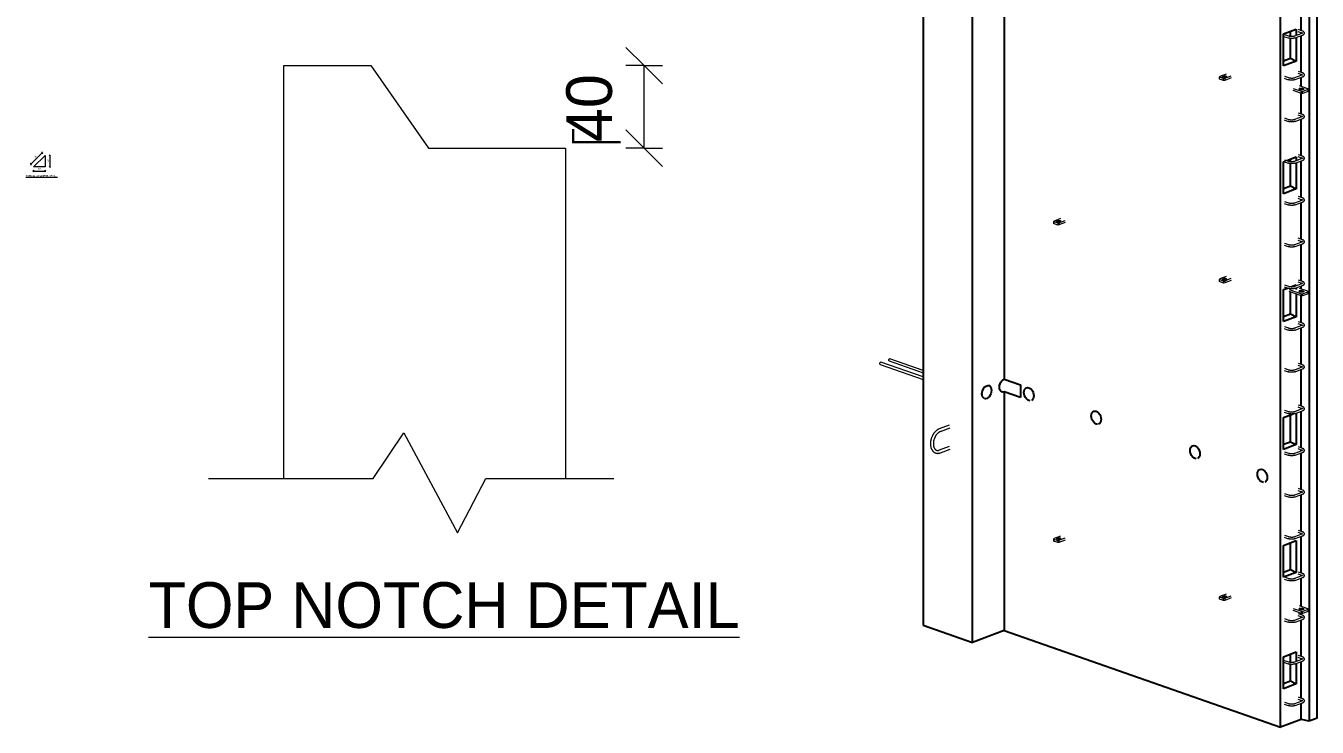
# Model space of a CAD drawing. Header units: millimetres. Extents: x 15006 to 36832, y -1993 to 19978.
# Drawn here: x 31183 to 36832, y 674 to 3739 of the extents above; entities that cross this region are included whole.
import ezdxf

# ---------------------------------------------------------------- set-up
doc = ezdxf.new("R2010")
doc.units = ezdxf.units.MM
for name, color, linetype, lineweight in [('A-ANNO-DIMS', 211, 'Continuous', 9), ('A-ANNO-DIMS-3', 211, 'Continuous', 9), ('A-ANNO-DIMS-80', 211, 'Continuous', 9), ('A-DETL-THIN', 151, 'Continuous', 18), ('A-GENM', 13, 'Continuous', 18), ('A-WALL', 113, 'Continuous', 25), ('G-ANNO-TEXT', 231, 'Continuous', 9), ('S-RBAR', 171, 'Continuous', 18)]:
    doc.layers.add(name, color=color, linetype=linetype, lineweight=lineweight)
doc.styles.add('Arial_3', font='arial.ttf', dxfattribs={"height": 7.5})
doc.styles.add('Nirmala UI Semilight_3', font='NirmalaS.ttf', dxfattribs={"height": 7.5})
doc.styles.add('Nirmala UI Semilight_4', font='NirmalaS.ttf', dxfattribs={"height": 200})
doc.styles.add('Nirmala UI Semilight_5', font='NirmalaS.ttf', dxfattribs={"height": 200})
doc.dimstyles.new('Arrow_Filled_-_2_5_NI_UI_6', dxfattribs={"dimscale": 304.8, "dimtxt": 7.85523, "dimasz": 0.019685, "dimexe": 0.009843, "dimexo": 0.0625, "dimgap": 0.009843, "dimtad": 1, "dimdec": 0, "dimzin": 0, "dimdsep": 46, "dimtxsty": 'Nirmala UI Semilight_3', "dimblk1": 'OBLIQUE', "dimblk2": 'OBLIQUE', "dimsah": 1, "dimcen": 0.09, "dimazin": 0, "dimtfac": 1, "dimtdec": 4, "dimtix": 1, "dimtmove": 0, "dimatfit": 3, "dimfxl": 0.009843, "dimfxlon": 1, "dimtvp": 1, "dimtolj": 1, "dimtzin": 0, "dimarcsym": 2})
doc.dimstyles.new('Arrow_Filled_-_2_5_NI_UI_8', dxfattribs={"dimscale": 304.8, "dimtxt": 209.472789, "dimasz": 0.524934, "dimexe": 0.262467, "dimexo": 0.0625, "dimgap": 0.262467, "dimtad": 1, "dimdec": 0, "dimzin": 0, "dimdsep": 46, "dimtxsty": 'Nirmala UI Semilight_4', "dimblk1": 'OBLIQUE', "dimblk2": 'OBLIQUE', "dimsah": 1, "dimcen": 0.09, "dimazin": 0, "dimtfac": 1, "dimtdec": 4, "dimtix": 1, "dimtmove": 0, "dimatfit": 3, "dimfxl": 0.262467, "dimfxlon": 1, "dimtvp": 1, "dimtolj": 1, "dimtzin": 0, "dimarcsym": 2})

# ---------------------------------------------------------------- blocks, each defined once
blk = doc.blocks.new('Rebar Bar - Part 3166313199-431004-3D Ortho')
at = {"layer": 'S-RBAR'}
for p, q in [((20303.4, 5357.1), (20321.1, 5350.9)), ((20323.7, 5358.4), (20306, 5364.6))]:
    blk.add_line(p, q, dxfattribs=at)
blk = doc.blocks.new('Rebar Bar - Part 2227165887-431004-3D Ortho')
at = {"layer": 'S-RBAR'}
for points in [[(20324.6, 5348.9, 0), (20324.6, 5349, 0), (20324.5, 5349.1, 0), (20324.4, 5349.2, 0), (20324.3, 5349.3, 0), (20324.1, 5349.4, 0), (20323.9, 5349.6, 0), (20323.6, 5349.7, 0), (20323.3, 5349.9, 0), (20323, 5350.1, 0), (20322.6, 5350.3, 0), (20322.2, 5350.4, 0), (20321.8, 5350.6, 0), (20321.4, 5350.8, 0), (20321.1, 5350.9, 0)], [(20324.7, 5349.9, 0), (20324.6, 5349.9, 0), (20324.6, 5349.9, 0), (20324.5, 5349.8, 0), (20324.4, 5349.7, 0), (20324.3, 5349.5, 0), (20324.1, 5349.4, 0), (20323.9, 5349.3, 0), (20323.6, 5349.1, 0), (20323.3, 5348.9, 0), (20323, 5348.7, 0), (20322.6, 5348.6, 0), (20322.2, 5348.4, 0), (20321.8, 5348.2, 0), (20321.5, 5348.1, 0)], [(20324.4, 5340.6, 0), (20325, 5340.9, 0), (20325.6, 5341.2, 0), (20326.3, 5341.4, 0), (20326.8, 5341.7, 0), (20327.4, 5342, 0), (20328, 5342.4, 0), (20328.5, 5342.7, 0), (20329, 5343.1, 0), (20329.5, 5343.5, 0), (20330, 5343.9, 0), (20330.4, 5344.4, 0), (20330.8, 5344.9, 0), (20331.2, 5345.4, 0), (20331.6, 5345.9, 0), (20331.9, 5346.5, 0), (20332.2, 5347.2, 0), (20332.4, 5347.9, 0), (20332.5, 5348.6, 0), (20332.5, 5349.3, 0), (20332.5, 5350, 0), (20332.4, 5350.8, 0), (20332.2, 5351.4, 0), (20332, 5352.1, 0), (20331.7, 5352.7, 0), (20331.3, 5353.3, 0), (20331, 5353.8, 0), (20330.5, 5354.3, 0), (20330.1, 5354.8, 0), (20329.6, 5355.2, 0), (20329.2, 5355.6, 0), (20328.6, 5356, 0), (20328.1, 5356.4, 0), (20327.6, 5356.7, 0), (20327, 5357, 0), (20326.4, 5357.3, 0), (20325.8, 5357.6, 0), (20325.2, 5357.9, 0), (20324.6, 5358.1, 0), (20323.9, 5358.4, 0), (20323.7, 5358.4, 0)]]:
    blk.add_polyline3d(points, dxfattribs=at)
blk = doc.blocks.new('Rebar Bar - Part 981547073-431004-3D Ortho')
at = {"layer": 'S-RBAR'}
for p, q in [((20321.5, 5348.1), (20289.7, 5336.1)), ((20292.5, 5328.6), (20324.4, 5340.6))]:
    blk.add_line(p, q, dxfattribs=at)
blk = doc.blocks.new('Rebar Bar - Part 2227165887-V4-3D Ortho')
at = {"layer": 'S-RBAR'}
for points in [[(20292.5, 5328.6, 0), (20291.8, 5328.4, 0), (20291.1, 5328.1, 0), (20290.5, 5327.9, 0), (20289.7, 5327.7, 0), (20289, 5327.5, 0), (20288.3, 5327.3, 0), (20287.5, 5327.2, 0), (20286.7, 5327, 0), (20286, 5326.9, 0), (20285.2, 5326.7, 0), (20284.3, 5326.6, 0), (20283.5, 5326.5, 0), (20282.7, 5326.4, 0), (20281.9, 5326.3, 0), (20281, 5326.3, 0), (20280.2, 5326.2, 0), (20279.3, 5326.2, 0), (20278.5, 5326.1, 0), (20277.6, 5326.1, 0), (20276.8, 5326.1, 0), (20275.9, 5326.1, 0), (20275.1, 5326.1, 0), (20274.2, 5326.2, 0), (20273.3, 5326.2, 0), (20272.5, 5326.3, 0), (20271.7, 5326.3, 0), (20270.8, 5326.4, 0), (20270, 5326.5, 0), (20269.2, 5326.6, 0), (20268.4, 5326.7, 0), (20267.6, 5326.8, 0), (20266.8, 5327, 0), (20266, 5327.1, 0), (20265.2, 5327.3, 0), (20264.5, 5327.5, 0), (20263.8, 5327.7, 0), (20263, 5327.9, 0), (20262.3, 5328.1, 0), (20261.7, 5328.3, 0), (20261.5, 5328.4, 0)], [(20289.7, 5336.1, 0), (20289.2, 5335.9, 0), (20288.7, 5335.7, 0), (20288.2, 5335.6, 0), (20287.6, 5335.4, 0), (20287.1, 5335.3, 0), (20286.5, 5335.1, 0), (20285.9, 5335, 0), (20285.2, 5334.9, 0), (20284.6, 5334.8, 0), (20283.9, 5334.6, 0), (20283.2, 5334.5, 0), (20282.6, 5334.5, 0), (20281.9, 5334.4, 0), (20281.1, 5334.3, 0), (20280.4, 5334.2, 0), (20279.7, 5334.2, 0), (20279, 5334.2, 0), (20278.2, 5334.1, 0), (20277.5, 5334.1, 0), (20276.8, 5334.1, 0), (20276, 5334.1, 0), (20275.3, 5334.1, 0), (20274.5, 5334.1, 0), (20273.8, 5334.2, 0), (20273.1, 5334.2, 0), (20272.3, 5334.3, 0), (20271.6, 5334.4, 0), (20270.9, 5334.4, 0), (20270.2, 5334.5, 0), (20269.6, 5334.6, 0), (20268.9, 5334.7, 0), (20268.2, 5334.8, 0), (20267.6, 5335, 0), (20267, 5335.1, 0), (20266.4, 5335.2, 0), (20265.8, 5335.4, 0), (20265.3, 5335.5, 0), (20264.7, 5335.7, 0), (20264.2, 5335.9, 0), (20264.1, 5335.9, 0)]]:
    blk.add_polyline3d(points, dxfattribs=at)
blk = doc.blocks.new('Rebar Bar - Part 3131074535-V6-3D Ortho')
at = {"layer": 'S-RBAR'}
for p, q in [((20264.1, 4788.6), (20241.6, 4796.5)), ((20241.6, 4788), (20261.5, 4781.1))]:
    blk.add_line(p, q, dxfattribs=at)
blk = doc.blocks.new('Rebar Bar - Part 3131074535-V8-3D Ortho')
at = {"layer": 'S-RBAR'}
for p, q in [((20243.8, 3510.3), (20261.5, 3504.1)), ((20264.1, 3511.7), (20246.5, 3517.8))]:
    blk.add_line(p, q, dxfattribs=at)
blk = doc.blocks.new('Rebar Bar - Part 3131074535-431004-3D Ortho')
at = {"layer": 'S-RBAR'}
for p, q in [((20243.8, 5334.5), (20261.5, 5328.4)), ((20264.1, 5335.9), (20246.4, 5342.1))]:
    blk.add_line(p, q, dxfattribs=at)
blk = doc.blocks.new('Rebar Bar - Part 3131074535-V9-3D Ortho')
at = {"layer": 'S-RBAR'}
for p, q in [((20242.7, 3145.8), (20261.5, 3139.3)), ((20264.1, 3146.8), (20246.4, 3153))]:
    blk.add_line(p, q, dxfattribs=at)
blk = doc.blocks.new('Rebar Bar - Part 3166313199-V10-3D Ortho')
at = {"layer": 'S-RBAR'}
for p, q in [((20303.4, 2803.1), (20321.1, 2797)), ((20323.7, 2804.5), (20305.5, 2810.9))]:
    blk.add_line(p, q, dxfattribs=at)
blk = doc.blocks.new('12_7Ø_ Lifting Insert_COLUMN - 12_9Ø Lifting insert-V12-3D Ortho')
at = {"layer": 'A-GENM'}
for p, q in [((18777.9, 1993.9), (18735.2, 1977.8)), ((18739.7, 1965.9), (18782.5, 1982.1)), ((18777.9, 1900.7), (18735.2, 1884.6)), ((18739.7, 1872.7), (18782.4, 1888.8))]:
    blk.add_line(p, q, dxfattribs=at)
for points in [[(18735.2, 1977.8, 0), (18733.6, 1977.1, 0), (18731.9, 1976.4, 0), (18730.3, 1975.5, 0), (18728.7, 1974.6, 0), (18727.1, 1973.6, 0), (18725.6, 1972.6, 0), (18724, 1971.5, 0), (18722.5, 1970.3, 0), (18721.1, 1969, 0), (18719.6, 1967.7, 0), (18718.2, 1966.3, 0), (18716.8, 1964.9, 0), (18715.5, 1963.4, 0), (18714.2, 1961.8, 0), (18712.9, 1960.2, 0), (18711.6, 1958.5, 0), (18710.4, 1956.8, 0), (18709.3, 1955.1, 0), (18708.2, 1953.3, 0), (18707.1, 1951.5, 0), (18706.1, 1949.6, 0), (18705.1, 1947.7, 0), (18704.2, 1945.7, 0), (18703.3, 1943.8, 0), (18702.4, 1941.8, 0), (18701.6, 1939.8, 0), (18700.9, 1937.7, 0), (18700.2, 1935.7, 0), (18699.6, 1933.6, 0), (18699, 1931.5, 0), (18698.5, 1929.4, 0), (18698.1, 1927.3, 0), (18697.7, 1925.2, 0), (18697.3, 1923.1, 0), (18697, 1921, 0), (18696.8, 1918.9, 0), (18696.6, 1916.9, 0), (18696.5, 1914.8, 0), (18696.5, 1912.7, 0), (18696.5, 1910.7, 0), (18696.6, 1908.6, 0), (18696.7, 1906.6, 0), (18696.9, 1904.6, 0), (18697.2, 1902.7, 0), (18697.5, 1900.8, 0), (18697.9, 1898.9, 0), (18698.3, 1897, 0), (18698.8, 1895.2, 0), (18699.4, 1893.4, 0), (18700.1, 1891.7, 0), (18700.8, 1890, 0), (18701.5, 1888.3, 0), (18702.4, 1886.7, 0), (18703.3, 1885.2, 0), (18704.2, 1883.7, 0), (18705.2, 1882.3, 0), (18706.3, 1880.9, 0), (18707.5, 1879.6, 0), (18708.7, 1878.4, 0), (18709.9, 1877.2, 0), (18711.3, 1876.2, 0), (18712.7, 1875.2, 0), (18714.1, 1874.3, 0), (18715.6, 1873.5, 0), (18717.1, 1872.8, 0), (18718.7, 1872.1, 0), (18720.3, 1871.6, 0), (18721.9, 1871.2, 0), (18723.6, 1870.9, 0), (18725.2, 1870.7, 0), (18726.9, 1870.5, 0), (18728.6, 1870.5, 0), (18730.3, 1870.6, 0), (18732, 1870.8, 0), (18733.8, 1871.1, 0), (18735.5, 1871.4, 0), (18737.1, 1871.9, 0), (18738.8, 1872.4, 0), (18739.7, 1872.7, 0)], [(18739.7, 1965.9, 0), (18738.6, 1965.5, 0), (18737.5, 1964.9, 0), (18736.3, 1964.4, 0), (18735.2, 1963.7, 0), (18734.1, 1963, 0), (18732.9, 1962.2, 0), (18731.8, 1961.4, 0), (18730.6, 1960.5, 0), (18729.5, 1959.5, 0), (18728.3, 1958.5, 0), (18727.2, 1957.4, 0), (18726.1, 1956.2, 0), (18725, 1955, 0), (18724, 1953.7, 0), (18722.9, 1952.4, 0), (18721.9, 1951.1, 0), (18720.9, 1949.7, 0), (18720, 1948.2, 0), (18719, 1946.7, 0), (18718.1, 1945.2, 0), (18717.3, 1943.6, 0), (18716.5, 1942, 0), (18715.7, 1940.4, 0), (18714.9, 1938.7, 0), (18714.2, 1937, 0), (18713.5, 1935.3, 0), (18712.9, 1933.6, 0), (18712.3, 1931.9, 0), (18711.8, 1930.1, 0), (18711.3, 1928.3, 0), (18710.9, 1926.6, 0), (18710.5, 1924.8, 0), (18710.2, 1923, 0), (18709.9, 1921.3, 0), (18709.6, 1919.5, 0), (18709.4, 1917.8, 0), (18709.3, 1916, 0), (18709.2, 1914.3, 0), (18709.2, 1912.6, 0), (18709.2, 1910.9, 0), (18709.2, 1909.3, 0), (18709.4, 1907.7, 0), (18709.5, 1906.1, 0), (18709.7, 1904.6, 0), (18710, 1903.1, 0), (18710.3, 1901.6, 0), (18710.6, 1900.2, 0), (18711, 1898.9, 0), (18711.4, 1897.5, 0), (18711.9, 1896.3, 0), (18712.4, 1895.1, 0), (18712.9, 1893.9, 0), (18713.5, 1892.8, 0), (18714.1, 1891.8, 0), (18714.7, 1890.8, 0), (18715.4, 1889.9, 0), (18716, 1889.1, 0), (18716.7, 1888.3, 0), (18717.5, 1887.6, 0), (18718.2, 1886.9, 0), (18718.9, 1886.3, 0), (18719.7, 1885.7, 0), (18720.5, 1885.2, 0), (18721.3, 1884.8, 0), (18722.1, 1884.4, 0), (18723, 1884.1, 0), (18723.8, 1883.8, 0), (18724.7, 1883.6, 0), (18725.6, 1883.4, 0), (18726.5, 1883.3, 0), (18727.4, 1883.2, 0), (18728.4, 1883.2, 0), (18729.4, 1883.3, 0), (18730.4, 1883.4, 0), (18731.4, 1883.5, 0), (18732.5, 1883.8, 0), (18733.5, 1884, 0), (18734.6, 1884.4, 0), (18735.2, 1884.6, 0)]]:
    blk.add_polyline3d(points, dxfattribs=at)
blk = doc.blocks.new('RR spread anchor face based - RR-SA-3_0-200-1726827-3D Ortho')
at = {"layer": 'A-GENM'}
for p, q in [((20346.9, 4852.3), (20310.9, 4864.9)), ((20283.1, 4854.4), (20319.2, 4841.8)), ((20319.2, 4832.5), (20283.1, 4845.1)), ((20314.3, 4849.1), (20311.5, 4850.1)), ((20319.2, 4841.8), (20324.5, 4841.2)), ((20319.2, 4832.5), (20319.2, 4841.8)), ((20324.5, 4831.9), (20319.2, 4832.5)), ((20323.9, 4854.8), (20326.8, 4853.8)), ((20324.5, 4841.2), (20348.8, 4850.4)), ((20324.5, 4831.9), (20324.5, 4841.2)), ((20348.8, 4841.1), (20324.5, 4831.9)), ((20348.8, 4850.4), (20346.9, 4852.3)), ((20348.8, 4841.1), (20348.8, 4850.4))]:
    blk.add_line(p, q, dxfattribs=at)
for points in [[(20311.5, 4850.1, 0), (20310, 4850.7, 0), (20309.1, 4851.5, 0), (20308.7, 4852.4, 0)], [(20309, 4853.2, 0), (20309.8, 4854, 0), (20311.2, 4854.7, 0), (20313, 4855.2, 0), (20315.2, 4855.6, 0), (20317.5, 4855.7, 0), (20319.9, 4855.6, 0), (20322, 4855.3, 0), (20323.9, 4854.8, 0)], [(20326.8, 4853.8, 0), (20328.3, 4853.1, 0), (20329.2, 4852.3, 0), (20329.6, 4851.5, 0), (20329.3, 4850.6, 0), (20328.5, 4849.8, 0), (20327.1, 4849.2, 0), (20325.2, 4848.6, 0), (20323.1, 4848.3, 0), (20320.8, 4848.2, 0), (20318.4, 4848.2, 0), (20316.2, 4848.6, 0), (20314.3, 4849.1, 0)]]:
    blk.add_polyline3d(points, dxfattribs=at)
blk = doc.blocks.new('RR spread anchor face based - RR-SA-3_0-200-V13-3D Ortho')
at = {"layer": 'A-GENM'}
for p, q in [((20265.1, 2587.4), (20319.2, 2568.5)), ((20319.2, 2559.2), (20265.1, 2578.1)), ((20346.9, 2579), (20311.2, 2591.5)), ((20314.3, 2575.8), (20311.5, 2576.8)), ((20319.2, 2568.5), (20324.5, 2567.9)), ((20319.2, 2559.2), (20319.2, 2568.5)), ((20324.5, 2558.6), (20319.2, 2559.2)), ((20323.9, 2581.5), (20326.8, 2580.5)), ((20324.5, 2567.9), (20348.8, 2577.1)), ((20324.5, 2558.6), (20324.5, 2567.9)), ((20348.8, 2567.8), (20324.5, 2558.6)), ((20348.8, 2577.1), (20346.9, 2579)), ((20348.8, 2567.8), (20348.8, 2577.1))]:
    blk.add_line(p, q, dxfattribs=at)
for points in [[(20311.5, 2576.8, 0), (20310, 2577.4, 0), (20309.1, 2578.2, 0), (20308.7, 2579.1, 0)], [(20309, 2579.9, 0), (20309.8, 2580.7, 0), (20311.2, 2581.4, 0), (20313, 2581.9, 0), (20315.2, 2582.3, 0), (20317.5, 2582.4, 0), (20319.9, 2582.3, 0), (20322, 2582, 0), (20323.9, 2581.5, 0)], [(20326.8, 2580.5, 0), (20328.3, 2579.8, 0), (20329.2, 2579, 0), (20329.6, 2578.2, 0), (20329.3, 2577.3, 0), (20328.5, 2576.6, 0), (20327.1, 2575.9, 0), (20325.2, 2575.3, 0), (20323.1, 2575, 0), (20320.8, 2574.9, 0), (20318.4, 2575, 0), (20316.2, 2575.3, 0), (20314.3, 2575.8, 0)]]:
    blk.add_polyline3d(points, dxfattribs=at)
blk = doc.blocks.new('Rebar Bar - Part 202687746-431004-3D Ortho')
at = {"layer": 'S-RBAR'}
for p, q in [((18664, 2204.4), (18479.6, 2268.8)), ((18476.3, 2259.4), (18664, 2193.8))]:
    blk.add_line(p, q, dxfattribs=at)
for points in [[(18474.5, 2262.8, 0), (18474.6, 2264, 0), (18475, 2265.3, 0), (18475.5, 2266.5, 0), (18476.3, 2267.5, 0), (18477.1, 2268.3, 0), (18478, 2268.8, 0), (18478.9, 2268.9, 0), (18479.7, 2268.8, 0)], [(18476.3, 2259.4, 0), (18476.3, 2259.4, 0), (18475.5, 2259.9, 0), (18475, 2260.6, 0), (18474.6, 2261.6, 0), (18474.5, 2262.8, 0)]]:
    blk.add_polyline3d(points, dxfattribs=at)
blk = doc.blocks.new('Rebar Bar - Part 202687746-V14-3D Ortho')
at = {"layer": 'S-RBAR'}
for p, q in [((18515.8, 2274.3), (18664, 2222.5)), ((18664, 2233.1), (18519.1, 2283.7))]:
    blk.add_line(p, q, dxfattribs=at)
for points in [[(18513.9, 2277.7, 0), (18514.1, 2278.9, 0), (18514.4, 2280.2, 0), (18515, 2281.4, 0), (18515.7, 2282.4, 0), (18516.5, 2283.2, 0), (18517.4, 2283.7, 0), (18518.3, 2283.8, 0), (18519.1, 2283.7, 0)], [(18515.8, 2274.3, 0), (18515.7, 2274.3, 0), (18515, 2274.8, 0), (18514.4, 2275.5, 0), (18514.1, 2276.5, 0), (18513.9, 2277.7, 0)]]:
    blk.add_polyline3d(points, dxfattribs=at)
blk = doc.blocks.new('RR spread anchor face based - RR-SA-2_5-150-1726819-3D Ortho')
at = {"layer": 'A-GENM'}
for p, q in [((19237, 2886.1), (19235.3, 2884.2)), ((19235.3, 2884.2), (19253.3, 2877.9)), ((19235.3, 2884.2), (19235.3, 2874.9)), ((19264.7, 2896.6), (19237, 2886.1)), ((19250, 2886.9), (19254.2, 2888.4)), ((19258.6, 2878.6), (19286.3, 2889)), ((19264.3, 2884.9), (19260.1, 2883.3)), ((19253.3, 2868.6), (19235.3, 2874.9)), ((19253.3, 2877.9), (19258.6, 2878.6)), ((19253.3, 2877.9), (19253.3, 2868.6)), ((19258.6, 2869.2), (19253.3, 2868.6)), ((19286.3, 2879.7), (19258.6, 2869.2)), ((19258.6, 2878.6), (19258.6, 2869.2))]:
    blk.add_line(p, q, dxfattribs=at)
for points in [[(19260.1, 2883.3, 0), (19258.7, 2882.9, 0), (19257, 2882.6, 0), (19255.2, 2882.5, 0), (19253.4, 2882.6, 0), (19251.7, 2882.9, 0), (19250.2, 2883.3, 0), (19249.1, 2883.8, 0), (19248.3, 2884.4, 0), (19248, 2885, 0)], [(19248.3, 2885.7, 0), (19248.9, 2886.3, 0), (19250, 2886.9, 0)], [(19254.2, 2888.4, 0), (19255.6, 2888.8, 0), (19257.3, 2889.1, 0), (19259.1, 2889.2, 0), (19260.9, 2889.1, 0), (19262.6, 2888.9, 0), (19264.1, 2888.5, 0), (19265.2, 2888, 0), (19265.9, 2887.4, 0), (19266.2, 2886.7, 0), (19266, 2886.1, 0), (19265.3, 2885.4, 0), (19264.3, 2884.9, 0)]]:
    blk.add_polyline3d(points, dxfattribs=at)
blk = doc.blocks.new('RR spread anchor face based - RR-SA-2_5-150-V19-3D Ortho')
at = {"layer": 'A-GENM'}
for p, q in [((19962.1, 3517.9), (19960.4, 3516)), ((19960.4, 3516), (19978.5, 3509.7)), ((19960.4, 3506.6), (19960.4, 3516)), ((19978.5, 3500.3), (19960.4, 3506.6)), ((19989.8, 3528.4), (19962.1, 3517.9)), ((19975.1, 3518.6), (19979.3, 3520.2)), ((19978.5, 3509.7), (19983.7, 3510.3)), ((19978.5, 3500.3), (19978.5, 3509.7)), ((19983.7, 3510.3), (20011.5, 3520.8)), ((20011.5, 3511.5), (19983.7, 3501)), ((19983.7, 3510.3), (19983.7, 3501)), ((19989.4, 3516.7), (19985.2, 3515.1)), ((19983.7, 3501), (19978.5, 3500.3))]:
    blk.add_line(p, q, dxfattribs=at)
for points in [[(19985.2, 3515.1, 0), (19983.8, 3514.7, 0), (19982.1, 3514.4, 0), (19980.3, 3514.3, 0), (19978.5, 3514.4, 0), (19976.8, 3514.6, 0), (19975.3, 3515, 0), (19974.2, 3515.6, 0), (19973.5, 3516.2, 0), (19973.2, 3516.8, 0)], [(19973.4, 3517.5, 0), (19974.1, 3518.1, 0), (19975.1, 3518.6, 0)], [(19979.3, 3520.2, 0), (19980.7, 3520.6, 0), (19982.4, 3520.9, 0), (19984.2, 3521, 0), (19986, 3520.9, 0), (19987.7, 3520.7, 0), (19989.2, 3520.3, 0), (19990.3, 3519.8, 0), (19991.1, 3519.1, 0), (19991.3, 3518.5, 0), (19991.1, 3517.8, 0), (19990.5, 3517.2, 0), (19989.4, 3516.7, 0)]]:
    blk.add_polyline3d(points, dxfattribs=at)
blk = doc.blocks.new('RR spread anchor face based - RR-SA-2_5-150-1876458-3D Ortho')
at = {"layer": 'A-GENM'}
for p, q in [((19962.1, 2632.8), (19960.4, 2630.9)), ((19960.4, 2630.9), (19978.5, 2624.6)), ((19960.4, 2621.5), (19960.4, 2630.9)), ((19978.5, 2615.2), (19960.4, 2621.5)), ((19989.8, 2643.3), (19962.1, 2632.8)), ((19975.1, 2633.5), (19979.3, 2635.1)), ((19978.5, 2624.6), (19983.7, 2625.2)), ((19978.5, 2615.2), (19978.5, 2624.6)), ((19983.7, 2615.9), (19978.5, 2615.2)), ((19983.7, 2625.2), (20011.5, 2635.7)), ((20011.5, 2626.4), (19983.7, 2615.9)), ((19983.7, 2625.2), (19983.7, 2615.9)), ((19989.4, 2631.6), (19985.2, 2630))]:
    blk.add_line(p, q, dxfattribs=at)
for points in [[(19985.2, 2630, 0), (19983.8, 2629.6, 0), (19982.1, 2629.3, 0), (19980.3, 2629.2, 0), (19978.5, 2629.3, 0), (19976.8, 2629.5, 0), (19975.3, 2629.9, 0), (19974.2, 2630.5, 0), (19973.5, 2631.1, 0), (19973.2, 2631.7, 0)], [(19973.4, 2632.4, 0), (19974.1, 2633, 0), (19975.1, 2633.5, 0)], [(19979.3, 2635.1, 0), (19980.7, 2635.5, 0), (19982.4, 2635.8, 0), (19984.2, 2635.9, 0), (19986, 2635.8, 0), (19987.7, 2635.6, 0), (19989.2, 2635.2, 0), (19990.3, 2634.7, 0), (19991.1, 2634.1, 0), (19991.3, 2633.4, 0), (19991.1, 2632.7, 0), (19990.5, 2632.1, 0), (19989.4, 2631.6, 0)]]:
    blk.add_polyline3d(points, dxfattribs=at)
blk = doc.blocks.new('DIMBLOCK95-CHAMFER DETAIL')
at = {"layer": 'A-ANNO-DIMS-3'}
for p, q in [((31217, 3104.9), (31220, 3107.9)), ((31217, 3104.9), (31217, 3107.9)), ((31267, 3104.9), (31270, 3107.9)), ((31267, 3104.9), (31267, 3107.9)), ((31217, 3104.9), (31214, 3101.9)), ((31217, 3104.9), (31267, 3104.9)), ((31217, 3104.9), (31217, 3101.9)), ((31267, 3104.9), (31264, 3101.9)), ((31267, 3104.9), (31267, 3101.9))]:
    blk.add_line(p, q, dxfattribs=at)
at = {"layer": 'A-ANNO-DIMS-3', "color": 0, "insert": (31237.1, 3117.7), "char_height": 7.5, "width": 11.654, "attachment_point": 1, "line_spacing_factor": 1.142579, "style": 'Nirmala UI Semilight_3'}
blk.add_mtext('\u202a10', dxfattribs=at)
blk = doc.blocks.new('_Oblique')
at = {"color": 0, "linetype": 'ByBlock', "lineweight": -2}
blk.add_line((-0.5, -0.5), (0.5, 0.5), dxfattribs=at)
blk = doc.blocks.new('DIMBLOCK96-CHAMFER DETAIL')
at = {"layer": 'A-ANNO-DIMS-3'}
for p, q in [((31288, 3172.8), (31285, 3175.8)), ((31288, 3172.8), (31285, 3172.8)), ((31288, 3172.8), (31288, 3122.8)), ((31288, 3172.8), (31291, 3169.8)), ((31288, 3172.8), (31291, 3172.8)), ((31288, 3122.8), (31285, 3125.8)), ((31288, 3122.8), (31285, 3122.8)), ((31288, 3122.8), (31291, 3119.8)), ((31288, 3122.8), (31291, 3122.8))]:
    blk.add_line(p, q, dxfattribs=at)
at = {"layer": 'A-ANNO-DIMS-3', "color": 0, "insert": (31275.2, 3142.9), "char_height": 7.5, "width": 11.654, "attachment_point": 1, "rotation": 90, "line_spacing_factor": 1.142579, "style": 'Nirmala UI Semilight_3'}
blk.add_mtext('\u202a10', dxfattribs=at)
blk = doc.blocks.new('DIMBLOCK97-CHAMFER DETAIL')
at = {"layer": 'A-ANNO-DIMS-3'}
for p, q in [((31205.1, 3134.7), (31255.1, 3184.7)), ((31255.1, 3184.7), (31253, 3186.8)), ((31255.1, 3184.7), (31255.1, 3188.9)), ((31255.1, 3184.7), (31255.1, 3180.4)), ((31255.1, 3184.7), (31257.2, 3182.5)), ((31205.1, 3134.7), (31203, 3136.8)), ((31205.1, 3134.7), (31205.1, 3138.9)), ((31205.1, 3134.7), (31205.1, 3130.4)), ((31205.1, 3134.7), (31207.2, 3132.5))]:
    blk.add_line(p, q, dxfattribs=at)
at = {"layer": 'A-ANNO-DIMS-3', "color": 0, "insert": (31217.6, 3165.2), "char_height": 7.5, "width": 11.826, "attachment_point": 1, "rotation": 45, "line_spacing_factor": 1.142579, "style": 'Nirmala UI Semilight_3'}
blk.add_mtext('\u202a14', dxfattribs=at)
blk = doc.blocks.new('DIMBLOCK101-TOP NOTCH DETAIL')
at = {"layer": 'A-ANNO-DIMS-80'}
for p, q in [((33887.7, 3565.5), (33807.7, 3645.5)), ((33887.7, 3565.5), (33807.7, 3565.5)), ((33887.7, 3205), (33887.7, 3565.5)), ((33887.7, 3565.5), (33967.7, 3485.5)), ((33887.7, 3565.5), (33967.7, 3565.5)), ((33887.7, 3205), (33807.7, 3285)), ((33887.7, 3205), (33807.7, 3205)), ((33887.7, 3205), (33967.7, 3125)), ((33887.7, 3205), (33967.7, 3205))]:
    blk.add_line(p, q, dxfattribs=at)
at = {"layer": 'A-ANNO-DIMS-80', "color": 0, "insert": (33546.8, 3231), "char_height": 200, "width": 370.196, "attachment_point": 1, "rotation": 90, "line_spacing_factor": 1.142579, "style": 'Nirmala UI Semilight_4'}
blk.add_mtext('\u202a40', dxfattribs=at)

msp = doc.modelspace()

# ---------------------------------------------------------------- linework, layer by layer
at = {"layer": 'A-DETL-THIN', "lineweight": 9}
for p, q in [((32311.7, 1760.8), (32311.7, 3565.5)), ((32311.7, 3565.5), (32691.7, 3565.5)), ((32691.7, 3565.5), (32944.1, 3205)), ((32944.1, 3205), (33544.1, 3205)), ((33544.1, 3205), (33544.1, 1760.8)), ((32702.7, 1760.8), (32836.9, 1959.7)), ((32836.9, 1959.7), (33071.1, 1523.3)), ((31982.7, 1760.8), (32702.7, 1760.8)), ((33071.1, 1523.3), (33194.7, 1760.8)), ((33194.7, 1760.8), (33754.7, 1760.8))]:
    msp.add_line(p, q, dxfattribs=at)
at = {"layer": 'A-DETL-THIN'}
for p, q in [((31267, 3172.8), (31217, 3122.8)), ((31267, 3172.8), (31267, 3122.8)), ((31267, 3122.8), (31217, 3122.8))]:
    msp.add_line(p, q, dxfattribs=at)
at = {"layer": 'A-WALL'}
for p, q in [((36671.5, 673.5), (36671.5, 5420.4)), ((36797.3, 5409.7), (36797.3, 700.1)), ((36832, 713.2), (36832, 5422.8)), ((35107.8, 5251), (35107.8, 1119)), ((35462.6, 5227.8), (35462.6, 2195.2)), ((35324, 1043.4), (35324, 5175.4)), ((36761.6, 3718.6), (36761.6, 3878.8)), ((36685.3, 3704.4), (36740.8, 3725.3)), ((36685.3, 3564.6), (36685.3, 3704.4)), ((36715.8, 3692.7), (36715.8, 3715.4)), ((36715.8, 3598.6), (36715.8, 3684.7)), ((36740.8, 3725.3), (36740.8, 3696.8)), ((36740.8, 3688.5), (36740.8, 3585.6)), ((36761.6, 3704.8), (36761.6, 3710.2)), ((36761.6, 3536.2), (36761.6, 3696.4)), ((36685.3, 3587.1), (36715.8, 3598.6)), ((36740.8, 3585.6), (36685.3, 3564.6)), ((36715.8, 3598.6), (36740.8, 3585.6)), ((36761.6, 3522.4), (36761.6, 3527.8)), ((36761.6, 3474.3), (36761.6, 3514)), ((36761.6, 3353.7), (36761.6, 3444.7)), ((36761.6, 3339.9), (36761.6, 3345.4)), ((36761.6, 3171.3), (36761.6, 3331.5)), ((36698.7, 3150.4), (36740.8, 3166.3)), ((36740.8, 3166.3), (36740.8, 3149.6)), ((36685.3, 3145.4), (36692.7, 3148.2)), ((36685.3, 3005.6), (36685.3, 3145.4)), ((36715.8, 3145.5), (36715.8, 3156.9)), ((36715.8, 3039.6), (36715.8, 3137.4)), ((36740.8, 3141.2), (36740.8, 3026.6)), ((36761.6, 3157.5), (36761.6, 3163)), ((36761.6, 2988.9), (36761.6, 3149.1)), ((36685.3, 3028.1), (36715.8, 3039.6)), ((36740.8, 3026.6), (36685.3, 3005.6)), ((36715.8, 3039.6), (36740.8, 3026.6)), ((36761.6, 2975.1), (36761.6, 2980.5)), ((36761.6, 2806.5), (36761.6, 2966.7)), ((36761.6, 2792.7), (36761.6, 2798.1)), ((36761.6, 2624), (36761.6, 2784.3)), ((36716.4, 2598.1), (36740.8, 2607.3)), ((36740.8, 2607.3), (36740.8, 2602.3)), ((36761.6, 2610.2), (36761.6, 2615.7)), ((36761.6, 2589.2), (36761.6, 2601.9)), ((36685.3, 2586.4), (36702.7, 2592.9)), ((36685.3, 2446.6), (36685.3, 2586.4)), ((36715.8, 2480.6), (36715.8, 2575.7)), ((36740.8, 2594), (36740.8, 2586.4)), ((36740.8, 2567), (36740.8, 2467.6)), ((36761.6, 2441.6), (36761.6, 2559.7)), ((36685.3, 2469), (36715.8, 2480.6)), ((36740.8, 2467.6), (36685.3, 2446.6)), ((36715.8, 2480.6), (36740.8, 2467.6)), ((36761.6, 2427.8), (36761.6, 2433.3)), ((36761.6, 2259.2), (36761.6, 2419.4)), ((36761.6, 2245.4), (36761.6, 2250.8)), ((36761.6, 2076.8), (36761.6, 2237)), ((35462.6, 2195.2), (35534.7, 2170)), ((35534.7, 2170), (35534.7, 2114.1)), ((35534.7, 2114.1), (35462.6, 2139.3)), ((35462.6, 2139.3), (35462.6, 1095.8)), ((35576.4, 2100.5), (35570.8, 2101.5)), ((36685.3, 2027.4), (36726.5, 2042.9)), ((36715.8, 1921.6), (36715.8, 2038.9)), ((36740.8, 2046.7), (36740.8, 1908.6)), ((36761.6, 2063), (36761.6, 2068.4)), ((36761.6, 1894.4), (36761.6, 2054.6)), ((35870.8, 1997.7), (35865.2, 1998.7)), ((36685.3, 1887.6), (36685.3, 2027.4)), ((36685.3, 1910), (36715.8, 1921.6)), ((36715.8, 1921.6), (36740.8, 1908.6)), ((36740.8, 1908.6), (36685.3, 1887.6)), ((36761.6, 1880.6), (36761.6, 1886)), ((36761.6, 1711.9), (36761.6, 1872.2)), ((36303.3, 1846.6), (36297.7, 1847.6)), ((36597.8, 1743.7), (36592.2, 1744.7)), ((36761.6, 1698.1), (36761.6, 1703.6)), ((36761.6, 1529.5), (36761.6, 1689.5)), ((36685.3, 1468.4), (36740.8, 1489.3)), ((36715.8, 1362.6), (36715.8, 1479.9)), ((36740.8, 1489.3), (36740.8, 1349.6)), ((36761.6, 1515.7), (36761.6, 1521.2)), ((36761.6, 1347.1), (36761.6, 1507.3)), ((36685.3, 1328.6), (36685.3, 1468.4)), ((36685.3, 1351), (36715.8, 1362.6)), ((36715.8, 1362.6), (36740.8, 1349.6)), ((36740.8, 1349.6), (36685.3, 1328.6)), ((36761.6, 1333.3), (36761.6, 1338.7)), ((36761.6, 1201), (36761.6, 1324.9)), ((36761.6, 1164.7), (36761.6, 1171.5)), ((36761.6, 1150.9), (36761.6, 1156.3)), ((36761.6, 982.6), (36761.6, 1142.5)), ((35107.8, 1119), (35324, 1043.4)), ((35462.6, 1095.8), (35324, 1043.4)), ((35462.6, 1095.8), (36671.5, 673.5)), ((36685.3, 981.6), (36740.8, 1002.5)), ((36685.3, 841.8), (36685.3, 981.6)), ((36715.8, 956.4), (36715.8, 993.1)), ((36740.8, 1002.5), (36740.8, 960.5)), ((36761.6, 968.4), (36761.6, 973.9)), ((36715.8, 875.8), (36715.8, 948.3)), ((36740.8, 952.2), (36740.8, 862.8)), ((36761.6, 799.8), (36761.6, 960.1)), ((36685.3, 864.2), (36715.8, 875.8)), ((36740.8, 862.8), (36685.3, 841.8)), ((36715.8, 875.8), (36740.8, 862.8)), ((36761.6, 786), (36761.6, 791.5)), ((36761.6, 707.6), (36761.6, 777.6)), ((36761.6, 707.6), (36671.5, 673.5)), ((36797.3, 700.1), (36761.6, 707.6)), ((36832, 713.2), (36797.3, 700.1))]:
    msp.add_line(p, q, dxfattribs=at)
for points in [[(35375.9, 2110.2, 0), (35371.6, 2113.1, 0), (35368.3, 2117.6, 0), (35366.2, 2123.6, 0), (35365.5, 2130.5, 0), (35366.2, 2138, 0), (35368.3, 2145.6, 0), (35371.6, 2152.6, 0), (35375.9, 2158.7, 0), (35380.9, 2163.3, 0), (35386.3, 2166.3, 0)], [(35386.3, 2166.3, 0), (35391.6, 2167.4, 0), (35396.7, 2166.5, 0), (35401, 2163.7, 0), (35404.3, 2159.2, 0), (35406.4, 2153.2, 0), (35407.1, 2146.2, 0), (35406.4, 2138.7, 0), (35404.3, 2131.2, 0), (35401, 2124.2, 0), (35396.7, 2118.1, 0), (35391.6, 2113.4, 0), (35386.3, 2110.4, 0)], [(35452.1, 2139.1, 0), (35447.8, 2141.9, 0), (35444.5, 2146.4, 0), (35442.4, 2152.4, 0), (35441.7, 2159.3, 0), (35442.4, 2166.8, 0), (35444.5, 2174.4, 0), (35447.8, 2181.4, 0), (35452.1, 2187.5, 0), (35457.1, 2192.2, 0), (35462.5, 2195.1, 0)], [(35462.5, 2195.1, 0), (35462.6, 2195.2, 0), (35462.6, 2195.2, 0)], [(35570.8, 2101.5, 0), (35565.2, 2104.4, 0), (35560, 2109, 0), (35555.5, 2115, 0), (35552, 2122, 0), (35549.9, 2129.5, 0), (35549.1, 2137, 0), (35549.9, 2144, 0), (35552, 2150, 0), (35555.5, 2154.6, 0), (35560, 2157.5, 0), (35565.2, 2158.4, 0), (35570.8, 2157.4, 0)], [(35570.8, 2157.4, 0), (35576.4, 2154.5, 0), (35581.6, 2149.9, 0), (35586.1, 2143.9, 0), (35589.5, 2136.9, 0), (35591.7, 2129.4, 0), (35592.4, 2121.9, 0), (35591.7, 2114.9, 0), (35589.5, 2109, 0), (35586.1, 2104.4, 0), (35581.6, 2101.5, 0)], [(35386.3, 2110.4, 0), (35380.9, 2109.4, 0), (35376.4, 2110.1, 0)], [(35462.5, 2139.2, 0), (35457.1, 2138.2, 0), (35452.6, 2138.9, 0)], [(35462.6, 2139.3, 0), (35462.6, 2139.3, 0), (35462.5, 2139.2, 0)], [(35865.2, 1998.7, 0), (35859.6, 2001.6, 0), (35854.4, 2006.2, 0), (35849.9, 2012.2, 0), (35846.5, 2019.2, 0), (35844.3, 2026.7, 0), (35843.6, 2034.2, 0), (35844.3, 2041.1, 0), (35846.5, 2047.1, 0), (35849.9, 2051.7, 0), (35854.4, 2054.6, 0), (35859.6, 2055.6, 0), (35865.2, 2054.6, 0)], [(35865.2, 2054.6, 0), (35870.8, 2051.6, 0), (35876, 2047, 0), (35880.5, 2041, 0), (35884, 2034, 0), (35886.1, 2026.5, 0), (35886.8, 2019.1, 0), (35886.1, 2012.1, 0), (35884, 2006.1, 0), (35880.5, 2001.5, 0), (35876, 1998.6, 0)], [(36297.7, 1847.6, 0), (36292.1, 1850.5, 0), (36286.9, 1855.1, 0), (36282.4, 1861.1, 0), (36279, 1868.1, 0), (36276.8, 1875.6, 0), (36276.1, 1883.1, 0), (36276.8, 1890.1, 0), (36279, 1896, 0), (36282.4, 1900.6, 0), (36286.9, 1903.5, 0), (36292.1, 1904.5, 0), (36297.7, 1903.5, 0)], [(36297.7, 1903.5, 0), (36303.3, 1900.6, 0), (36308.5, 1896, 0), (36313, 1889.9, 0), (36316.4, 1883, 0), (36318.6, 1875.5, 0), (36319.3, 1868, 0), (36318.6, 1861, 0), (36316.4, 1855, 0), (36313, 1850.4, 0), (36308.5, 1847.5, 0)], [(36592.2, 1744.7, 0), (36586.6, 1747.6, 0), (36581.4, 1752.2, 0), (36576.9, 1758.2, 0), (36573.4, 1765.2, 0), (36571.3, 1772.7, 0), (36570.5, 1780.2, 0), (36571.3, 1787.2, 0), (36573.4, 1793.2, 0), (36576.9, 1797.8, 0), (36581.4, 1800.6, 0), (36586.6, 1801.6, 0), (36592.2, 1800.6, 0)], [(36592.2, 1800.6, 0), (36597.8, 1797.7, 0), (36603, 1793.1, 0), (36607.5, 1787.1, 0), (36610.9, 1780.1, 0), (36613.1, 1772.6, 0), (36613.8, 1765.1, 0), (36613.1, 1758.1, 0), (36610.9, 1752.1, 0), (36607.5, 1747.6, 0), (36603, 1744.7, 0)]]:
    msp.add_polyline3d(points, dxfattribs=at)

# ---------------------------------------------------------------- block references
at = {"layer": 'A-GENM'}
for name, p in [('RR spread anchor face based - RR-SA-2_5-150-V19-3D Ortho', (16443.8, 0)), ('RR spread anchor face based - RR-SA-3_0-200-1726827-3D Ortho', (16443.8, -1388.2)), ('RR spread anchor face based - RR-SA-2_5-150-1726819-3D Ortho', (16443.8, 0)), ('RR spread anchor face based - RR-SA-2_5-150-1876458-3D Ortho', (16443.8, 0)), ('RR spread anchor face based - RR-SA-3_0-200-V13-3D Ortho', (16443.8, 0)), ('12_7Ø_ Lifting Insert_COLUMN - 12_9Ø Lifting insert-V12-3D Ortho', (16443.8, 0)), ('RR spread anchor face based - RR-SA-2_5-150-1726819-3D Ortho', (16443.8, -1388.2)), ('RR spread anchor face based - RR-SA-2_5-150-1876458-3D Ortho', (16443.8, -1388.2)), ('RR spread anchor face based - RR-SA-3_0-200-1726827-3D Ortho', (16443.8, -3661.5))]:
    msp.add_blockref(name, p, dxfattribs=at)
at = {"layer": 'S-RBAR'}
for name, p in [('Rebar Bar - Part 3131074535-V6-3D Ortho', (16443.8, -1094.5)), ('Rebar Bar - Part 2227165887-V4-3D Ortho', (16443.8, -1641.8)), ('Rebar Bar - Part 981547073-431004-3D Ortho', (16443.8, -1641.8)), ('Rebar Bar - Part 3166313199-431004-3D Ortho', (16443.8, -1641.8)), ('Rebar Bar - Part 2227165887-431004-3D Ortho', (16443.8, -1641.8)), ('Rebar Bar - Part 3131074535-V8-3D Ortho', (16443.8, 0)), ('Rebar Bar - Part 2227165887-V4-3D Ortho', (16443.8, -1824.2)), ('Rebar Bar - Part 981547073-431004-3D Ortho', (16443.8, -1824.2)), ('Rebar Bar - Part 3166313199-431004-3D Ortho', (16443.8, -1824.2)), ('Rebar Bar - Part 2227165887-431004-3D Ortho', (16443.8, -1824.2)), ('Rebar Bar - Part 3131074535-431004-3D Ortho', (16443.8, -2006.6)), ('Rebar Bar - Part 981547073-431004-3D Ortho', (16443.8, -2006.6)), ('Rebar Bar - Part 3166313199-431004-3D Ortho', (16443.8, -2006.6)), ('Rebar Bar - Part 2227165887-431004-3D Ortho', (16443.8, -2006.6)), ('Rebar Bar - Part 2227165887-V4-3D Ortho', (16443.8, -2006.6)), ('Rebar Bar - Part 3166313199-431004-3D Ortho', (16443.8, -2189.1)), ('Rebar Bar - Part 2227165887-431004-3D Ortho', (16443.8, -2189.1)), ('Rebar Bar - Part 3131074535-V9-3D Ortho', (16443.8, 0)), ('Rebar Bar - Part 2227165887-V4-3D Ortho', (16443.8, -2189.1)), ('Rebar Bar - Part 981547073-431004-3D Ortho', (16443.8, -2189.1)), ('Rebar Bar - Part 3131074535-431004-3D Ortho', (16443.8, -2371.5)), ('Rebar Bar - Part 2227165887-V4-3D Ortho', (16443.8, -2371.5)), ('Rebar Bar - Part 981547073-431004-3D Ortho', (16443.8, -2371.5)), ('Rebar Bar - Part 3166313199-431004-3D Ortho', (16443.8, -2371.5)), ('Rebar Bar - Part 2227165887-431004-3D Ortho', (16443.8, -2371.5)), ('Rebar Bar - Part 3131074535-431004-3D Ortho', (16443.8, -2553.9)), ('Rebar Bar - Part 2227165887-V4-3D Ortho', (16443.8, -2553.9)), ('Rebar Bar - Part 981547073-431004-3D Ortho', (16443.8, -2553.9)), ('Rebar Bar - Part 3166313199-V10-3D Ortho', (16443.8, 0)), ('Rebar Bar - Part 2227165887-431004-3D Ortho', (16443.8, -2553.9)), ('Rebar Bar - Part 3131074535-431004-3D Ortho', (16443.8, -2736.3)), ('Rebar Bar - Part 2227165887-V4-3D Ortho', (16443.8, -2736.3)), ('Rebar Bar - Part 981547073-431004-3D Ortho', (16443.8, -2736.3)), ('Rebar Bar - Part 3166313199-431004-3D Ortho', (16443.8, -2736.3)), ('Rebar Bar - Part 2227165887-431004-3D Ortho', (16443.8, -2736.3)), ('Rebar Bar - Part 981547073-431004-3D Ortho', (16443.8, -2918.8)), ('Rebar Bar - Part 3166313199-431004-3D Ortho', (16443.8, -2918.8)), ('Rebar Bar - Part 2227165887-431004-3D Ortho', (16443.8, -2918.8)), ('Rebar Bar - Part 3131074535-431004-3D Ortho', (16443.8, -2918.8)), ('Rebar Bar - Part 2227165887-V4-3D Ortho', (16443.8, -2918.8)), ('Rebar Bar - Part 202687746-431004-3D Ortho', (16443.8, 0)), ('Rebar Bar - Part 202687746-V14-3D Ortho', (16443.8, 0)), ('Rebar Bar - Part 3166313199-431004-3D Ortho', (16443.8, -3101.2)), ('Rebar Bar - Part 3131074535-431004-3D Ortho', (16443.8, -3101.2)), ('Rebar Bar - Part 2227165887-V4-3D Ortho', (16443.8, -3101.2)), ('Rebar Bar - Part 981547073-431004-3D Ortho', (16443.8, -3101.2)), ('Rebar Bar - Part 2227165887-431004-3D Ortho', (16443.8, -3101.2)), ('Rebar Bar - Part 3131074535-431004-3D Ortho', (16443.8, -3283.6)), ('Rebar Bar - Part 2227165887-V4-3D Ortho', (16443.8, -3283.6)), ('Rebar Bar - Part 981547073-431004-3D Ortho', (16443.8, -3283.6)), ('Rebar Bar - Part 3166313199-431004-3D Ortho', (16443.8, -3283.6)), ('Rebar Bar - Part 2227165887-431004-3D Ortho', (16443.8, -3283.6)), ('Rebar Bar - Part 3131074535-431004-3D Ortho', (16443.8, -3466)), ('Rebar Bar - Part 2227165887-V4-3D Ortho', (16443.8, -3466)), ('Rebar Bar - Part 981547073-431004-3D Ortho', (16443.8, -3466)), ('Rebar Bar - Part 3166313199-431004-3D Ortho', (16443.8, -3466)), ('Rebar Bar - Part 2227165887-431004-3D Ortho', (16443.8, -3466)), ('Rebar Bar - Part 981547073-431004-3D Ortho', (16443.8, -3648.4)), ('Rebar Bar - Part 3166313199-431004-3D Ortho', (16443.8, -3648.4)), ('Rebar Bar - Part 2227165887-431004-3D Ortho', (16443.8, -3648.4)), ('Rebar Bar - Part 3131074535-431004-3D Ortho', (16443.8, -3648.4)), ('Rebar Bar - Part 2227165887-V4-3D Ortho', (16443.8, -3648.4)), ('Rebar Bar - Part 3166313199-431004-3D Ortho', (16443.8, -3830.9)), ('Rebar Bar - Part 2227165887-431004-3D Ortho', (16443.8, -3830.9)), ('Rebar Bar - Part 3131074535-431004-3D Ortho', (16443.8, -3830.9)), ('Rebar Bar - Part 2227165887-V4-3D Ortho', (16443.8, -3830.9)), ('Rebar Bar - Part 981547073-431004-3D Ortho', (16443.8, -3830.9)), ('Rebar Bar - Part 3131074535-431004-3D Ortho', (16443.8, -4013.3)), ('Rebar Bar - Part 2227165887-V4-3D Ortho', (16443.8, -4013.3)), ('Rebar Bar - Part 981547073-431004-3D Ortho', (16443.8, -4013.3)), ('Rebar Bar - Part 3166313199-431004-3D Ortho', (16443.8, -4013.3)), ('Rebar Bar - Part 2227165887-431004-3D Ortho', (16443.8, -4013.3)), ('Rebar Bar - Part 3131074535-431004-3D Ortho', (16443.8, -4195.7)), ('Rebar Bar - Part 2227165887-V4-3D Ortho', (16443.8, -4195.7)), ('Rebar Bar - Part 981547073-431004-3D Ortho', (16443.8, -4195.7)), ('Rebar Bar - Part 3166313199-431004-3D Ortho', (16443.8, -4195.7)), ('Rebar Bar - Part 2227165887-431004-3D Ortho', (16443.8, -4195.7)), ('Rebar Bar - Part 3131074535-V6-3D Ortho', (16443.8, -3830.9)), ('Rebar Bar - Part 981547073-431004-3D Ortho', (16443.8, -4378.1)), ('Rebar Bar - Part 3166313199-431004-3D Ortho', (16443.8, -4378.1)), ('Rebar Bar - Part 2227165887-431004-3D Ortho', (16443.8, -4378.1)), ('Rebar Bar - Part 2227165887-V4-3D Ortho', (16443.8, -4378.1)), ('Rebar Bar - Part 3166313199-431004-3D Ortho', (16443.8, -4560.6)), ('Rebar Bar - Part 2227165887-431004-3D Ortho', (16443.8, -4560.6)), ('Rebar Bar - Part 3131074535-431004-3D Ortho', (16443.8, -4560.6)), ('Rebar Bar - Part 2227165887-V4-3D Ortho', (16443.8, -4560.6)), ('Rebar Bar - Part 981547073-431004-3D Ortho', (16443.8, -4560.6))]:
    msp.add_blockref(name, p, dxfattribs=at)

# ---------------------------------------------------------------- texts
at = {"layer": 'G-ANNO-TEXT', "color": 7, "attachment_point": 1}
for s, insert, char_height, width, style in [('\\LTYPICAL CHAMFER DETAIL', (31182.9, 3087.5), 7.5, 166.911, 'Arial_3'), ('\\LTOP NOTCH DETAIL', (31719.8, 1307.2), 200, 2975.864, 'Nirmala UI Semilight_5')]:
    msp.add_mtext(s, dxfattribs=dict(at, insert=insert, char_height=char_height, width=width, style=style))

# ---------------------------------------------------------------- dimensions: what is measured, and where the dimension line sits
at = {"layer": 'A-ANNO-DIMS'}
for base, p1, p2, angle, text, dimstyle, override, picture, middle in [((33887.7, 3565.5), (33807.7, 3205), (33807.7, 3565.5), 90, '\u202a40', 'Arrow_Filled_-_2_5_NI_UI_8', {"dimpost": '<>', "dimfxl": 360.426899}, 'DIMBLOCK101-TOP NOTCH DETAIL', (33687.3, 3385.2)), ((31255.1, 3184.7), (31207.2, 3132.5), (31257.2, 3182.5), 45, '\u202a14', 'Arrow_Filled_-_2_5_NI_UI_6', {"dimpost": '<>', "dimfxl": 70.710678}, 'DIMBLOCK97-CHAMFER DETAIL', (31224.8, 3165)), ((31288, 3122.8), (31285, 3172.8), (31285, 3122.8), 90, '\u202a10', 'Arrow_Filled_-_2_5_NI_UI_6', {"dimpost": '<>', "dimfxl": 50}, 'DIMBLOCK96-CHAMFER DETAIL', (31280.4, 3147.8))]:
    dim = msp.add_linear_dim(base=base, p1=p1, p2=p2, angle=angle, text=text, dimstyle=dimstyle, override=override, dxfattribs=at)
    dim.commit()
    dim.dimension.update_dxf_attribs({"geometry": picture, "text_midpoint": middle})
dim = msp.add_linear_dim(base=(31267, 3104.9), p1=(31217, 3107.9), p2=(31267, 3107.9), text='\u202a10', dimstyle='Arrow_Filled_-_2_5_NI_UI_6', override={"dimpost": '<>', "dimfxl": 50}, dxfattribs=at)
dim.commit()
dim.dimension.update_dxf_attribs({"geometry": 'DIMBLOCK95-CHAMFER DETAIL', "text_midpoint": (31242, 3112.4)})

doc.saveas('drawing.dxf')
